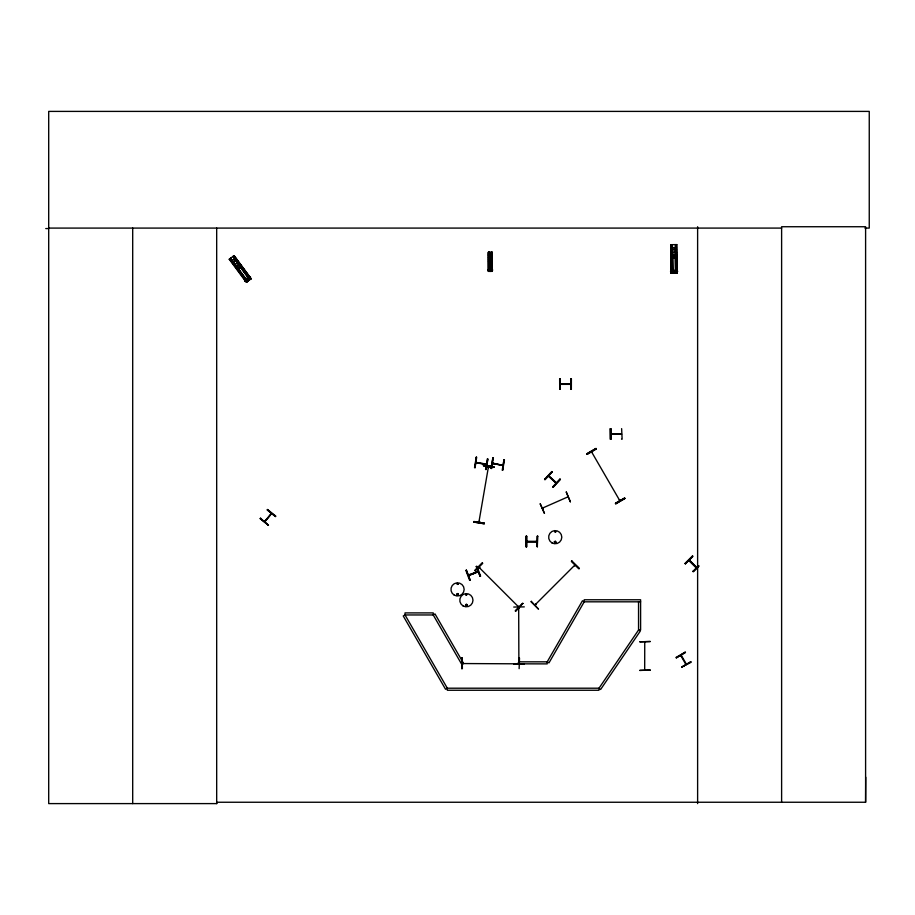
<?xml version="1.0" encoding="UTF-8"?>
<svg xmlns="http://www.w3.org/2000/svg" width="915" height="915" viewBox="0 0 915 915"><rect width="100%" height="100%" fill="white"/><g stroke="black" fill="none" stroke-linecap="round" stroke-linejoin="round"><path stroke-width="1.37" d="M864.972 228.087L869.25 228.087L869.25 111.401L48.701 111.401L48.701 803.599L216.809 803.599L216.695 802.249L865.601 802.249L865.727 777.212M479.369 522.362L478.991 521.367M518.199 606.611L519.171 606.977M696.361 567.632L689.155 560.506M696.212 567.963L696.83 567.437M518.908 607.24L519.205 608.223L519.251 607.08M517.879 663.547L519.263 663.615M457.832 584.09L457.226 583.93L457.832 583.93M458.129 583.93C456.619 585.68 457.26 582.203 458.06 583.793M456.917 594.361C458.918 592.062 457.5 597.026 457.008 594.041M465.804 594.739C467.313 592.806 466.673 596.82 465.872 594.601M467.096 605.158C465.197 607.331 466.044 603.019 466.993 604.998M467.302 605.41C465.781 601.452 464.774 608.589 467.405 605.158M554.227 541.863C556 545.534 556.549 539.324 554.399 541.646M555.782 531.844C554.764 529.774 554.49 533.296 555.679 531.958M468.228 574.997L478.248 571.578L468.514 575.318M477.298 571.989L477.184 571.475M474.976 467.679L476.692 457.237M483.452 465.701L483.543 465.129L493.974 466.844L493.883 467.416L483.452 465.701L493.906 467.279M485.43 464.282L485.43 464.328M486.448 464.019L475.926 462.773L486.151 464.454M485.705 469.441L487.272 458.987L487.855 459.078L486.14 469.509L485.556 469.418M486.082 469.498L487.798 459.067M479.517 521.447L478.888 522.248L488.484 466.536M479.551 521.264L479.46 522.191M488.679 467.645L488.461 466.639M484.344 523.208L484.252 523.792L473.821 522.076L473.913 521.493L484.344 523.208L473.89 521.641M491.652 468.48L491.081 468.377L492.865 457.957L493.437 458.06M491.126 468.389L492.911 457.969M491.584 468.469L493.288 458.026M493.528 463.196L492.579 463.573L502.941 465.346M501.98 465.175L502.998 464.866M502.701 465.3L492.579 463.082M502.221 470.276L504.005 459.856M518.771 662.7L518.942 663.547M548.565 476.177L556.24 483.166M645.281 642.273L644.789 641.804L644.801 642.387M644.675 669.631L645.258 670.043L644.732 669.631M478.888 567.22L518.839 607.16L518.839 608.12M479.986 567.78L479.151 566.957M488.804 467.554L488.313 467.588M591.616 451.953L619.855 500.745M619.318 499.83L620.21 500.516M685.552 663.718L686.387 664.336M542.629 508.019L542.389 508.66L542.927 508.408M644.743 641.918L644.686 669.997M554.936 531.535L555.291 531.432M271.423 513.624L264.801 521.63M462.338 663.181L463.447 663.615M621.514 434.099L620.404 433.664M570.811 383.877L560.266 383.82L561.192 383.82M537.208 541.348L526.674 541.291L527.589 541.291M536.041 541.348L537.208 541.714L526.605 541.714M535.012 604.815L535.847 604.083M535.996 604.529L535.103 604.838L536.041 604.575M575.192 565.344L574.609 565.916M458.278 595.082C458.815 590.793 454.538 596.58 458.381 594.842M466.147 594.51L466.467 595.047L466.375 594.453M555.725 542.629C556.068 539.61 553.163 543.716 555.771 542.446M260.523 518.222L268.415 525.267L260.203 518.611L260.569 518.165M267.592 509.483L267.226 509.941L275.438 516.598L275.804 516.14L267.557 509.529M264.607 521.287L271.503 513.532M264.892 521.699L271.583 513.441M610.946 433.801L621.399 433.733M568.089 496.811L542.298 508.18M568.169 497.245L567.563 496.971L568.249 497.142M544.608 479.323L551.768 471.545L552.202 471.946L545.008 479.689L544.574 479.288M544.894 479.586L552.145 471.888M552.854 486.986L560.049 479.243M248.194 280.367L248.766 279.944L248.137 280.447M475.308 570.846L474.885 570.434L482.308 562.908L482.731 563.32L475.251 570.8M474.919 570.468L482.354 562.942M515.385 610.923L522.865 603.454M531.398 601.327L530.986 601.75L538.535 609.138L531.341 601.384M571.829 560.884L571.418 561.307L578.943 568.73L579.355 568.318L571.795 560.929M535.103 604.838L574.975 564.967M685.472 563.88L685.049 563.468L692.529 556L692.941 556.412L685.415 563.834M685.083 563.503L692.563 556.034M688.858 560.609L689.395 560.003M692.998 571.418L698.545 565.756M693.044 571.463L698.648 565.859M698.969 566.168L693.353 571.772L692.941 571.36M477.001 462.841L477.173 462.487M502.861 465.289L492.716 463.596M519.205 663.535L519.194 662.586M555.897 542.801L554.97 543.041M229.208 259.288L234.103 255.628L251.122 278.663M231.266 261.37L235.521 258.236M232.421 262.937L236.676 259.791M234.149 265.27L238.403 262.125M235.681 267.352L239.924 264.206M237.408 269.685L241.663 266.539M244.831 279.704L249.074 276.559M244.614 280.894L250.287 276.707M244.751 281.077L250.413 276.879M247.427 279.487L248.102 278.983M251.133 278.64L246.238 282.3L229.23 259.265M586.858 453.806L595.974 448.464L596.271 448.968L587.156 454.309L586.858 453.806L596.008 448.499M587.121 454.252L596.203 448.842M615.452 503.33L624.579 497.989L624.876 498.492L615.749 503.833L615.452 503.33L624.648 498.115M615.726 503.799L624.854 498.446M685.255 652.166L676.071 657.405L676.368 657.919L685.232 652.12M676.299 657.793L685.484 652.567M690.814 661.785L681.664 667.092L691.1 662.288L690.814 661.785L681.732 667.195M247.565 279.418L248.708 280.024M544.482 513.315L540.147 503.673L544.414 513.349M476.303 566.465L476.852 566.259L480.604 576.141L480.055 576.347L476.303 566.465L480.192 576.301M468.411 575.569L478.351 571.784M470.848 574.677L475.663 572.859M611.003 433.721L611.975 433.756M463.299 663.592L462.452 663.547L521.493 663.832M569.862 383.82L570.594 383.82M570.594 384.346L560.209 384.357M673.749 272.899L674.447 272.864L673.795 271.766M490.463 270.428L490.463 271.115M548.806 475.754L556.343 482.685M518.679 607.16L518.885 663.832L547.204 663.89L547.204 661.831L582.443 600.8L584.216 601.818L640.603 601.818M591.868 451.541L592.405 452.468M676.826 244.602L670.718 244.694L671.027 273.322L677.134 273.23L676.7 244.602M671.164 247.599L676.448 247.542M671.187 249.532L676.471 249.475M671.21 252.437L676.494 252.38M671.233 255.022L676.517 254.965M671.267 257.927L676.551 257.87M671.404 270.382L676.688 270.325M670.535 271.24L677.58 271.16M670.535 271.458L677.58 271.378M673.634 271.732L674.469 271.732M673.657 272.933L674.481 272.967M610.316 428.7L610.911 428.7L610.98 439.269L610.385 439.28L610.316 428.7L610.442 439.28M621.571 434.225L611.163 434.282M621.548 439.211L622.131 439.2L621.628 428.632M513.727 607.057L524.306 606.874M462.235 658.079L462.372 668.648L461.789 668.648L461.72 658.079L462.304 658.079M518.908 658.068L519.503 658.068L519.125 668.648M462.452 663.181L463.402 663.169M517.879 663.181L518.942 663.169M513.738 663.832L524.306 664.21L513.738 664.267L513.738 663.684M513.738 664.221L524.306 664.153M45.75 228.567L48.701 228.567M48.701 228.087L781.616 228.087M492.007 252.277L488.21 252.277L488.21 271.378L492.293 271.366L492.201 252.266L491.046 252.266L491.069 271.366M488.484 254.221L492.007 254.221M488.484 255.514L492.007 255.514M488.484 257.447L492.007 257.447M488.484 259.174L492.007 259.174M488.484 261.107L492.007 261.107M488.484 269.422L492.007 269.422M487.901 269.971L492.602 269.971M487.901 270.119L492.602 270.119M571.395 389.344L570.811 389.344L570.811 378.776L571.395 378.776L571.349 389.344M537.803 536.247L537.208 536.247L537.231 546.815L537.745 536.247M526.605 541.829L537.242 541.829M486.334 463.997L476.166 462.75M483.532 465.175L493.974 466.89M473.821 522.03L484.264 523.746M686.33 664.118L681.206 655.197L681.172 656.249M267.317 509.827L275.529 516.483M260.237 518.576L268.45 525.233M548.371 476.006L556.16 483.246M571.52 561.204L578.989 568.684M518.416 606.233L519.057 606.782M518.153 606.485L518.839 607.16M689.407 560.094L696.727 567.414M688.972 560.335L696.487 567.849M688.858 560.449L696.407 567.941M685.873 664.382L680.68 655.414M234 255.708L251.03 278.72M233.542 256.051L250.493 279.121L233.439 256.12M234.881 258.453L250.287 279.269M232.948 256.486L249.932 279.533M234.343 258.853L249.749 279.67M234.24 258.922L248.045 277.542M249.326 279.979L248.034 280.939M230.603 258.259L247.713 281.214M230.408 258.396L247.439 281.408M230.363 258.43L247.359 281.477M230.145 258.59L247.176 281.614M230.042 258.671L247.084 281.671M229.882 258.785L246.89 281.82M229.779 258.865L246.81 281.877M229.585 259.002L246.535 282.083M619.638 499.647L620.107 500.345M466.353 570.251L470.104 580.133M676.46 244.602L676.768 273.23M676.402 244.602L676.723 273.242M676.128 244.614L676.402 270.508M676.002 244.614L676.311 273.242M675.773 244.614L676.082 270.52M675.705 247.336L675.945 270.52M675.384 244.614L675.693 273.242M675.133 247.347L675.384 270.52M674.893 273.253L673.268 273.276M672.605 247.405L672.834 270.577M672.479 247.405L672.731 270.577M672.159 244.682L672.468 273.311M671.896 246.044L672.056 273.311M671.564 246.044L671.839 273.311M671.438 246.044L671.724 273.311M671.496 273.322L671.13 244.682L671.393 273.322M670.741 244.694L671.164 273.322M610.888 428.7L610.831 439.28M461.766 658.079L461.835 668.648M865.601 802.249L865.601 226.737L781.616 226.737L781.616 802.249M697.619 226.737L697.619 803.599M638.544 601.818L638.544 630.012L598.936 688.309L598.936 690.253L447.321 690.253L447.321 688.206L405.025 614.96L405.025 612.901L433.218 612.901L433.218 614.96L461.412 663.787L463.196 662.757L435.002 613.931L433.218 614.96L405.025 614.96L403.252 615.989L445.536 689.235L447.321 688.206L598.936 688.206L600.629 689.464L640.248 631.167L638.544 630.012L640.603 630.012L640.603 599.771L584.216 599.771L584.216 601.818L548.977 662.86L547.204 661.831L519.011 661.831L519.011 663.89M570.88 378.776L570.88 389.344M560.094 378.776L560.163 389.344M537.357 536.247L537.357 546.815M526.617 536.247L526.571 546.815M526.102 536.247L526.102 546.815M491.973 252.266L492.007 271.366M491.824 252.266L491.755 271.366M491.732 252.266L491.732 271.366M491.515 252.266L491.515 271.366M491.321 252.266L491.286 271.366M490.783 271.366L489.708 271.366M489.456 252.277L489.365 271.378M489.205 252.277L489.17 271.378M488.919 252.277L488.896 271.378M488.77 252.277L488.747 271.378M488.679 271.378L488.519 252.277L488.484 271.378M216.683 228.087L216.683 803.599M132.698 228.087L132.698 803.599M489.491 259.94C490.451 262.925 491.812 257.824 489.491 259.94M476.257 457.168L474.542 467.599L475.125 467.702L476.257 457.168M503.856 459.833L502.655 470.356L504.44 459.936L503.856 459.833M559.946 479.14L552.751 486.883L553.175 487.283L560.38 479.54L559.946 479.14M522.751 603.351L515.328 610.865L515.751 611.277L522.751 603.351M566.271 492.03L570.331 501.797L566.271 492.03M466.421 570.228L465.872 570.434L469.624 580.316L470.173 580.11L466.421 570.228M650.256 641.518L639.688 641.815L650.256 641.495M650.268 670.157L639.699 670.409L650.268 670.089M560.243 378.776L559.648 378.776L559.706 389.344L560.243 378.776M526.64 536.247L526.056 536.247L526.056 546.815L526.64 546.815L526.64 536.247M250.802 278.892L233.817 255.845L250.756 278.926M454.252 595.139A6.611 6.611 0 0 0 464.157 589.42A6.611 6.611 0 0 0 454.252 583.701A6.611 6.611 0 0 0 454.252 595.139M463.082 605.936A6.611 6.611 0 0 0 472.986 600.217A6.611 6.611 0 0 0 463.082 594.498A6.611 6.611 0 0 0 463.082 605.936M551.928 542.892A6.599 6.599 0 0 0 561.81 537.185A6.599 6.599 0 0 0 551.928 531.478A6.599 6.599 0 0 0 551.928 542.892M237.934 267.866A1.178 1.178 0 0 0 239.833 267.123A1.178 1.178 0 0 0 238.243 265.853A1.178 1.178 0 0 0 237.934 267.866M673.074 257.287A1.178 1.178 0 0 0 675.03 256.738A1.178 1.178 0 0 0 673.577 255.308A1.178 1.178 0 0 0 673.074 257.287"/></g></svg>
